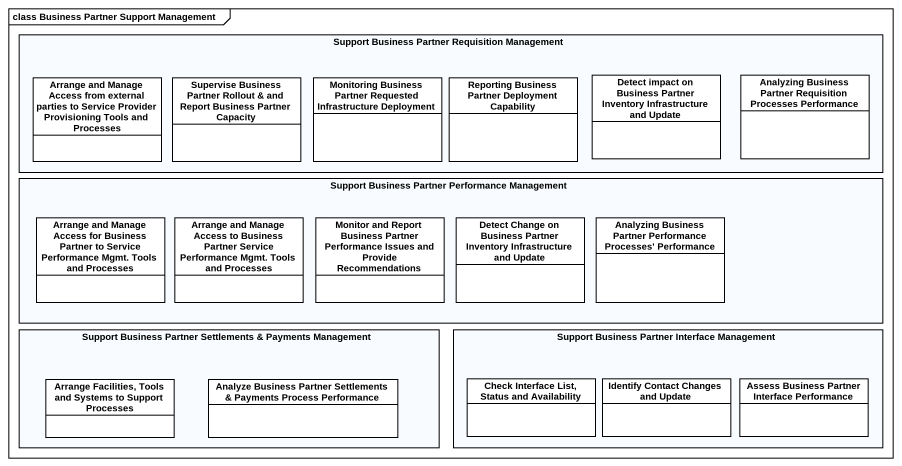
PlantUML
@startuml
mainframe class Business Partner Support Management
hide circle
hide empty members
rectangle "Support Business Partner Requisition Management" as Support_Business_Partner {
  class "Arrange and Manage Access from external parties to Service Provider Provisioning Tools and Processes" as Arrange_and_Manage_Access #FFFFFF
  class "Supervise Business Partner Rollout & and Report Business Partner Capacity" as Supervise_Business_Partner #FFFFFF
  class "Monitoring Business Partner Requested Infrastructure Deployment" as Monitoring_Business_Partner #FFFFFF
  class "Reporting Business Partner Deployment Capability" as Reporting_Business_Partner #FFFFFF
  class "Detect impact on Business Partner Inventory Infrastructure and Update" as Detect_impact_on_Business #FFFFFF
  class "Analyzing Business Partner Requisition Processes Performance" as Analyzing_Business_Partner #FFFFFF
}
rectangle "Support Business Partner Performance Management" as Support_Business_Partner_2 {
  class "Arrange and Manage Access for Business Partner to Service Performance Mgmt. Tools and Processes" as Arrange_and_Manage_Access_2 #FFFFFF
  class "Arrange and Manage Access to Business Partner Service Performance Mgmt. Tools and Processes" as Arrange_and_Manage_Access_3 #FFFFFF
  class "Monitor and Report Business Partner Performance Issues and Provide Recommendations" as Monitor_and_Report_Business #FFFFFF
  class "Detect Change on Business Partner Inventory Infrastructure and Update" as Detect_Change_on_Business #FFFFFF
  class "Analyzing Business Partner Performance Processes' Performance" as Analyzing_Business_Partner_2 #FFFFFF
}
rectangle "Support Business Partner Settlements & Payments Management" as Support_Business_Partner_3 {
  class "Arrange Facilities, Tools and Systems to Support Processes" as Arrange_Facilities_Tools #FFFFFF
  class "Analyze Business Partner Settlements & Payments Process Performance" as Analyze_Business_Partner #FFFFFF
}
rectangle "Support Business Partner Interface Management" as Support_Business_Partner_4 {
  class "Check Interface List, Status and Availability" as Check_Interface_List_Status #FFFFFF
  class "Identify Contact Changes and Update" as Identify_Contact_Changes #FFFFFF
  class "Assess Business Partner Interface Performance" as Assess_Business_Partner #FFFFFF
}
@enduml
